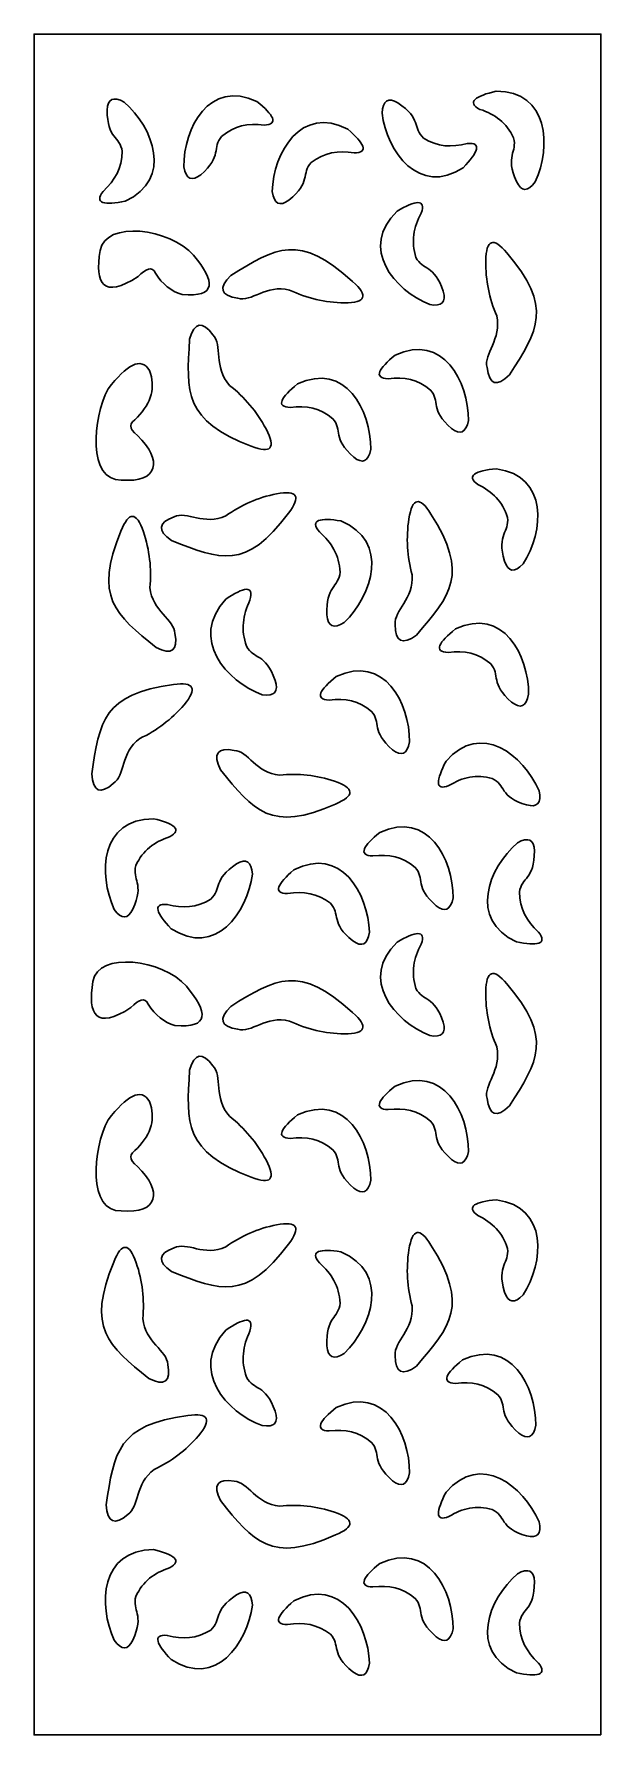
# Model space of a CAD drawing. Header units: centimetres. Extents: x -27 to -21, y -9 to 9.
import ezdxf

# ---------------------------------------------------------------- set-up
doc = ezdxf.new("R2010")
doc.units = ezdxf.units.CM
doc.header["$MEASUREMENT"] = 0
doc.layers.add('layer 1', color=7, linetype='Continuous')

msp = doc.modelspace()

# ---------------------------------------------------------------- linework, layer by layer
at = {"layer": 'layer 1', "color": 250, "lineweight": 30}
for points, knots in [([(-20.99882, -9.00022), (-20.99882, -9.00022), (-20.99882, 9.00077), (-20.99882, 9.00077), (-20.99882, 9.00077), (-20.99882, 9.00077), (-26.99915, 9.00077), (-26.99915, 9.00077), (-26.99915, 9.00077), (-26.99915, 9.00077), (-26.99915, -9.00022), (-26.99915, -9.00022), (-26.99915, -9.00022), (-26.99915, -9.00022), (-20.99882, -9.00022), (-20.99882, -9.00022)], [0, 0, 0, 0, 0.2, 0.2, 0.2, 0.2, 0.4, 0.4, 0.4, 0.4, 0.6, 0.6, 0.6, 0.6, 1, 1, 1, 1]), ([(-25.41489, 7.5949), (-25.4153, 8.00797), (-25.1466, 8.52396), (-24.63982, 8.2857), (-24.63982, 8.2857), (-24.46651, 8.14755), (-24.40169, 8.04358), (-24.56505, 8.03766), (-24.56505, 8.03766), (-24.73151, 8.05826), (-24.88086, 8.03132), (-25.0133, 7.91731), (-25.0133, 7.91731), (-25.11685, 7.79629), (-25.00607, 7.70834), (-25.23435, 7.51166), (-25.23435, 7.51166), (-25.32773, 7.43618), (-25.38791, 7.46393), (-25.41489, 7.5949)], [0, 0, 0, 0, 0.16666667, 0.16666667, 0.16666667, 0.16666667, 0.33333333, 0.33333333, 0.33333333, 0.33333333, 0.5, 0.5, 0.5, 0.5, 0.66666667, 0.66666667, 0.66666667, 0.66666667, 1, 1, 1, 1]), ([(-26.04496, 8.27961), (-25.73628, 8.01105), (-25.52592, 7.46779), (-26.03369, 7.23168), (-26.03369, 7.23168), (-26.24964, 7.18782), (-26.36945, 7.20546), (-26.26754, 7.33542), (-26.26754, 7.33542), (-26.14381, 7.4505), (-26.06672, 7.58332), (-26.06563, 7.75976), (-26.06563, 7.75976), (-26.08858, 7.91846), (-26.22636, 7.8902), (-26.22462, 8.19443), (-26.22462, 8.19443), (-26.22019, 8.31564), (-26.1603, 8.34404), (-26.04496, 8.27961)], [0, 0, 0, 0, 0.16666667, 0.16666667, 0.16666667, 0.16666667, 0.33333333, 0.33333333, 0.33333333, 0.33333333, 0.5, 0.5, 0.5, 0.5, 0.66666667, 0.66666667, 0.66666667, 0.66666667, 1, 1, 1, 1]), ([(-23.31619, 8.16411), (-23.26175, 7.75476), (-22.92701, 7.28037), (-22.4565, 7.58603), (-22.4565, 7.58603), (-22.30311, 7.7467), (-22.2527, 7.85862), (-22.41535, 7.84206), (-22.41535, 7.84206), (-22.57755, 7.7988), (-22.72911, 7.80499), (-22.87547, 7.89977), (-22.87547, 7.89977), (-22.99414, 8.00547), (-22.89606, 8.10782), (-23.14836, 8.27137), (-23.14836, 8.27137), (-23.25091, 8.33333), (-23.30686, 8.29758), (-23.31619, 8.16411)], [0, 0, 0, 0, 0.16666667, 0.16666667, 0.16666667, 0.16666667, 0.33333333, 0.33333333, 0.33333333, 0.33333333, 0.5, 0.5, 0.5, 0.5, 0.66666667, 0.66666667, 0.66666667, 0.66666667, 1, 1, 1, 1]), ([(-21.69471, 7.43653), (-21.52224, 7.81053), (-21.55065, 8.39367), (-22.10898, 8.39614), (-22.10898, 8.39614), (-22.32353, 8.34565), (-22.42556, 8.27939), (-22.28004, 8.20366), (-22.28004, 8.20366), (-22.12068, 8.15062), (-21.99662, 8.06188), (-21.92415, 7.90156), (-21.92415, 7.90156), (-21.88077, 7.74734), (-22.01776, 7.71538), (-21.89292, 7.43889), (-21.89292, 7.43889), (-21.83978, 7.3303), (-21.77371, 7.32951), (-21.69471, 7.43653)], [0, 0, 0, 0, 0.16666667, 0.16666667, 0.16666667, 0.16666667, 0.33333333, 0.33333333, 0.33333333, 0.33333333, 0.5, 0.5, 0.5, 0.5, 0.66666667, 0.66666667, 0.66666667, 0.66666667, 1, 1, 1, 1]), ([(-24.479, 7.33388), (-24.46332, 7.74664), (-24.17475, 8.25142), (-23.67764, 7.99294), (-23.67764, 7.99294), (-23.50984, 7.84792), (-23.44913, 7.74143), (-23.61259, 7.74209), (-23.61259, 7.74209), (-23.77811, 7.76937), (-23.9284, 7.74846), (-24.06517, 7.63987), (-24.06517, 7.63987), (-24.17335, 7.52312), (-24.06609, 7.43078), (-24.30184, 7.24344), (-24.30184, 7.24344), (-24.39809, 7.17178), (-24.45714, 7.20192), (-24.479, 7.33388)], [0, 0, 0, 0, 0.16666667, 0.16666667, 0.16666667, 0.16666667, 0.33333333, 0.33333333, 0.33333333, 0.33333333, 0.5, 0.5, 0.5, 0.5, 0.66666667, 0.66666667, 0.66666667, 0.66666667, 1, 1, 1, 1]), ([(-22.81105, 6.13804), (-23.1886, 6.29054), (-23.56059, 6.73531), (-23.15533, 7.12584), (-23.15533, 7.12584), (-22.96498, 7.23842), (-22.846, 7.26116), (-22.90105, 7.10466), (-22.90105, 7.10466), (-22.98147, 6.95505), (-23.01213, 6.804), (-22.95699, 6.63671), (-22.95699, 6.63671), (-22.88475, 6.4941), (-22.76339, 6.56619), (-22.66818, 6.27777), (-22.66818, 6.27777), (-22.63378, 6.16163), (-22.6814, 6.11505), (-22.81105, 6.13804)], [0, 0, 0, 0, 0.16666667, 0.16666667, 0.16666667, 0.16666667, 0.33333333, 0.33333333, 0.33333333, 0.33333333, 0.5, 0.5, 0.5, 0.5, 0.66666667, 0.66666667, 0.66666667, 0.66666667, 1, 1, 1, 1]), ([(-26.30005, 6.70964), (-26.2429, 7.03089), (-25.5615, 6.94721), (-25.30976, 6.65901), (-25.30976, 6.65901), (-25.07958, 6.38091), (-25.06413, 6.21332), (-25.43148, 6.24275), (-25.43148, 6.24275), (-25.54761, 6.2773), (-25.64162, 6.3531), (-25.7135, 6.47015), (-25.7135, 6.47015), (-25.74973, 6.55059), (-25.81639, 6.51755), (-25.89689, 6.43294), (-25.89689, 6.43294), (-26.26862, 6.19646), (-26.35621, 6.35351), (-26.30005, 6.70964)], [0, 0, 0, 0, 0.16666667, 0.16666667, 0.16666667, 0.16666667, 0.33333333, 0.33333333, 0.33333333, 0.33333333, 0.5, 0.5, 0.5, 0.5, 0.66666667, 0.66666667, 0.66666667, 0.66666667, 1, 1, 1, 1]), ([(-24.91708, 6.44627), (-24.43976, 6.73997), (-24.19103, 6.8976), (-23.62692, 6.38038), (-23.62692, 6.38038), (-23.45737, 6.22908), (-23.48644, 6.1541), (-23.7141, 6.15545), (-23.7141, 6.15545), (-23.91937, 6.15974), (-24.11311, 6.20505), (-24.29531, 6.29137), (-24.29531, 6.29137), (-24.54114, 6.35517), (-24.69928, 6.15903), (-24.84239, 6.20369), (-24.84239, 6.20369), (-25.02577, 6.23348), (-25.05066, 6.31434), (-24.91708, 6.44627)], [0, 0, 0, 0, 0.16666667, 0.16666667, 0.16666667, 0.16666667, 0.33333333, 0.33333333, 0.33333333, 0.33333333, 0.5, 0.5, 0.5, 0.5, 0.66666667, 0.66666667, 0.66666667, 0.66666667, 1, 1, 1, 1]), ([(-21.96851, 5.39298), (-21.66626, 5.86458), (-21.50427, 6.11024), (-21.99535, 6.68344), (-21.99535, 6.68344), (-22.13888, 6.85564), (-22.21331, 6.82797), (-22.21866, 6.60044), (-22.21866, 6.60044), (-22.22048, 6.39524), (-22.18169, 6.20081), (-22.10231, 6.01715), (-22.10231, 6.01715), (-22.0469, 5.77032), (-22.24404, 5.61589), (-22.20439, 5.47205), (-22.20439, 5.47205), (-22.18053, 5.28826), (-22.10191, 5.2619), (-21.96851, 5.39298)], [0, 0, 0, 0, 0.16666667, 0.16666667, 0.16666667, 0.16666667, 0.33333333, 0.33333333, 0.33333333, 0.33333333, 0.5, 0.5, 0.5, 0.5, 0.66666667, 0.66666667, 0.66666667, 0.66666667, 1, 1, 1, 1]), ([(-25.35234, 5.77202), (-25.38834, 5.20592), (-25.41109, 4.90882), (-24.6995, 4.63862), (-24.6995, 4.63862), (-24.48925, 4.5555), (-24.43725, 4.61632), (-24.54348, 4.82106), (-24.54348, 4.82106), (-24.64194, 5.00425), (-24.77087, 5.15811), (-24.93027, 5.28263), (-24.93027, 5.28263), (-25.09937, 5.47494), (-25.00122, 5.7081), (-25.10623, 5.81659), (-25.10623, 5.81659), (-25.21684, 5.96826), (-25.29888, 5.95341), (-25.35234, 5.77202)], [0, 0, 0, 0, 0.16666667, 0.16666667, 0.16666667, 0.16666667, 0.33333333, 0.33333333, 0.33333333, 0.33333333, 0.5, 0.5, 0.5, 0.5, 0.66666667, 0.66666667, 0.66666667, 0.66666667, 1, 1, 1, 1]), ([(-22.40107, 4.91048), (-22.40066, 5.32356), (-22.66936, 5.83955), (-23.17614, 5.60128), (-23.17614, 5.60128), (-23.34945, 5.46314), (-23.41427, 5.35917), (-23.25091, 5.35325), (-23.25091, 5.35325), (-23.08445, 5.37384), (-22.9351, 5.3469), (-22.80266, 5.2329), (-22.80266, 5.2329), (-22.69911, 5.11188), (-22.80989, 5.02392), (-22.58161, 4.82724), (-22.58161, 4.82724), (-22.48822, 4.75177), (-22.42805, 4.77951), (-22.40107, 4.91048)], [0, 0, 0, 0, 0.16666667, 0.16666667, 0.16666667, 0.16666667, 0.33333333, 0.33333333, 0.33333333, 0.33333333, 0.5, 0.5, 0.5, 0.5, 0.66666667, 0.66666667, 0.66666667, 0.66666667, 1, 1, 1, 1]), ([(-26.07638, 4.28073), (-26.43095, 4.26799), (-26.38108, 4.934), (-26.21531, 5.24501), (-26.21531, 5.24501), (-26.02055, 5.49974), (-25.86774, 5.58992), (-25.77625, 5.43963), (-25.77625, 5.43963), (-25.71234, 5.26386), (-25.75539, 5.09935), (-25.90541, 4.94609), (-25.90541, 4.94609), (-25.98955, 4.86983), (-26.00824, 4.83857), (-25.90336, 4.75105), (-25.90336, 4.75105), (-25.63549, 4.49158), (-25.67839, 4.2476), (-26.07638, 4.28073)], [0, 0, 0, 0, 0.16666667, 0.16666667, 0.16666667, 0.16666667, 0.33333333, 0.33333333, 0.33333333, 0.33333333, 0.5, 0.5, 0.5, 0.5, 0.66666667, 0.66666667, 0.66666667, 0.66666667, 1, 1, 1, 1]), ([(-23.43491, 4.60641), (-23.4345, 5.01949), (-23.7032, 5.53548), (-24.20998, 5.29721), (-24.20998, 5.29721), (-24.38329, 5.15907), (-24.44811, 5.0551), (-24.28475, 5.04918), (-24.28475, 5.04918), (-24.11829, 5.06978), (-23.96894, 5.04284), (-23.8365, 4.92883), (-23.8365, 4.92883), (-23.73295, 4.80781), (-23.84373, 4.71986), (-23.61545, 4.52318), (-23.61545, 4.52318), (-23.52207, 4.4477), (-23.46189, 4.47544), (-23.43491, 4.60641)], [0, 0, 0, 0, 0.16666667, 0.16666667, 0.16666667, 0.16666667, 0.33333333, 0.33333333, 0.33333333, 0.33333333, 0.5, 0.5, 0.5, 0.5, 0.66666667, 0.66666667, 0.66666667, 0.66666667, 1, 1, 1, 1]), ([(-21.82292, 3.39223), (-21.60224, 3.73905), (-21.55276, 4.32074), (-22.10563, 4.40003), (-22.10563, 4.40003), (-22.32492, 4.37954), (-22.43483, 4.32793), (-22.30074, 4.23287), (-22.30074, 4.23287), (-22.14991, 4.15838), (-22.0388, 4.05339), (-21.98834, 3.88457), (-21.98834, 3.88457), (-21.96589, 3.72579), (-22.10588, 3.71298), (-22.01899, 3.42186), (-22.01899, 3.42186), (-21.9808, 3.30694), (-21.91544, 3.29707), (-21.82292, 3.39223)], [0, 0, 0, 0, 0.16666667, 0.16666667, 0.16666667, 0.16666667, 0.33333333, 0.33333333, 0.33333333, 0.33333333, 0.5, 0.5, 0.5, 0.5, 0.66666667, 0.66666667, 0.66666667, 0.66666667, 1, 1, 1, 1]), ([(-25.54326, 3.64002), (-25.0276, 3.43521), (-24.75807, 3.32399), (-24.30619, 3.92961), (-24.30619, 3.92961), (-24.16962, 4.10756), (-24.21142, 4.17602), (-24.43159, 4.135), (-24.43159, 4.135), (-24.62954, 4.09501), (-24.80885, 4.01679), (-24.96952, 3.90035), (-24.96952, 3.90035), (-25.1959, 3.79492), (-25.38475, 3.95971), (-25.51517, 3.89095), (-25.51517, 3.89095), (-25.68728, 3.82976), (-25.69664, 3.74611), (-25.54326, 3.64002)], [0, 0, 0, 0, 0.16666667, 0.16666667, 0.16666667, 0.16666667, 0.33333333, 0.33333333, 0.33333333, 0.33333333, 0.5, 0.5, 0.5, 0.5, 0.66666667, 0.66666667, 0.66666667, 0.66666667, 1, 1, 1, 1]), ([(-22.95287, 2.63942), (-22.5878, 3.06258), (-22.39312, 3.28234), (-22.79914, 3.92067), (-22.79914, 3.92067), (-22.91714, 4.11185), (-22.99469, 4.09522), (-23.03178, 3.87077), (-23.03178, 3.87077), (-23.06224, 3.66791), (-23.05102, 3.46985), (-22.9981, 3.27658), (-22.9981, 3.27658), (-22.97775, 3.02426), (-23.19446, 2.89987), (-23.17532, 2.75177), (-23.17532, 2.75177), (-23.17738, 2.56639), (-23.10323, 2.52894), (-22.95287, 2.63942)], [0, 0, 0, 0, 0.16666667, 0.16666667, 0.16666667, 0.16666667, 0.33333333, 0.33333333, 0.33333333, 0.33333333, 0.5, 0.5, 0.5, 0.5, 0.66666667, 0.66666667, 0.66666667, 0.66666667, 1, 1, 1, 1]), ([(-25.70704, 2.50685), (-26.13931, 2.85852), (-26.36881, 3.04025), (-26.07893, 3.74097), (-26.07893, 3.74097), (-25.99564, 3.95021), (-25.91643, 3.94763), (-25.84129, 3.73324), (-25.84129, 3.73324), (-25.77638, 3.53893), (-25.75334, 3.34193), (-25.77217, 3.14224), (-25.77217, 3.14224), (-25.74878, 2.89018), (-25.51401, 2.80628), (-25.50736, 2.65705), (-25.50736, 2.65705), (-25.47343, 2.4749), (-25.53999, 2.42484), (-25.70704, 2.50685)], [0, 0, 0, 0, 0.16666667, 0.16666667, 0.16666667, 0.16666667, 0.33333333, 0.33333333, 0.33333333, 0.33333333, 0.5, 0.5, 0.5, 0.5, 0.66666667, 0.66666667, 0.66666667, 0.66666667, 1, 1, 1, 1]), ([(-23.71588, 2.77354), (-23.41926, 3.06314), (-23.2329, 3.62975), (-23.75049, 3.84818), (-23.75049, 3.84818), (-23.96815, 3.88311), (-24.08707, 3.85946), (-23.97957, 3.73099), (-23.97957, 3.73099), (-23.85093, 3.61878), (-23.76809, 3.48622), (-23.75929, 3.30542), (-23.75929, 3.30542), (-23.77527, 3.14169), (-23.91414, 3.16426), (-23.89909, 2.85251), (-23.89909, 2.85251), (-23.88936, 2.72847), (-23.82829, 2.70215), (-23.71588, 2.77354)], [0, 0, 0, 0, 0.16666667, 0.16666667, 0.16666667, 0.16666667, 0.33333333, 0.33333333, 0.33333333, 0.33333333, 0.5, 0.5, 0.5, 0.5, 0.66666667, 0.66666667, 0.66666667, 0.66666667, 1, 1, 1, 1]), ([(-24.58363, 2.00904), (-24.96719, 2.15075), (-25.35735, 2.59672), (-24.96871, 3.02105), (-24.96871, 3.02105), (-24.78321, 3.14668), (-24.66528, 3.17566), (-24.71377, 3.01041), (-24.71377, 3.01041), (-24.7879, 2.8512), (-24.81225, 2.69272), (-24.75019, 2.52118), (-24.75019, 2.52118), (-24.67208, 2.37609), (-24.55383, 2.45651), (-24.44671, 2.16078), (-24.44671, 2.16078), (-24.4075, 2.04151), (-24.45315, 1.99094), (-24.58363, 2.00904)], [0, 0, 0, 0, 0.16666667, 0.16666667, 0.16666667, 0.16666667, 0.33333333, 0.33333333, 0.33333333, 0.33333333, 0.5, 0.5, 0.5, 0.5, 0.66666667, 0.66666667, 0.66666667, 0.66666667, 1, 1, 1, 1]), ([(-21.76448, 2.0137), (-21.76407, 2.42677), (-22.03277, 2.94277), (-22.53955, 2.7045), (-22.53955, 2.7045), (-22.71286, 2.56635), (-22.77768, 2.46238), (-22.61432, 2.45646), (-22.61432, 2.45646), (-22.44786, 2.47706), (-22.29851, 2.45012), (-22.16607, 2.33611), (-22.16607, 2.33611), (-22.06252, 2.2151), (-22.1733, 2.12714), (-21.94502, 1.93046), (-21.94502, 1.93046), (-21.85164, 1.85498), (-21.79146, 1.88273), (-21.76448, 2.0137)], [0, 0, 0, 0, 0.16666667, 0.16666667, 0.16666667, 0.16666667, 0.33333333, 0.33333333, 0.33333333, 0.33333333, 0.5, 0.5, 0.5, 0.5, 0.66666667, 0.66666667, 0.66666667, 0.66666667, 1, 1, 1, 1]), ([(-23.02479, 1.50982), (-23.02438, 1.92289), (-23.29308, 2.43888), (-23.79987, 2.20062), (-23.79987, 2.20062), (-23.97317, 2.06247), (-24.03799, 1.9585), (-23.87463, 1.95258), (-23.87463, 1.95258), (-23.70817, 1.97318), (-23.55882, 1.94624), (-23.42638, 1.83223), (-23.42638, 1.83223), (-23.32283, 1.71121), (-23.43361, 1.62326), (-23.20533, 1.42658), (-23.20533, 1.42658), (-23.11195, 1.3511), (-23.05177, 1.37884), (-23.02479, 1.50982)], [0, 0, 0, 0, 0.16666667, 0.16666667, 0.16666667, 0.16666667, 0.33333333, 0.33333333, 0.33333333, 0.33333333, 0.5, 0.5, 0.5, 0.5, 0.66666667, 0.66666667, 0.66666667, 0.66666667, 1, 1, 1, 1]), ([(-26.38782, 1.16997), (-26.3051, 1.72655), (-26.26542, 2.01955), (-25.52377, 2.11557), (-25.52377, 2.11557), (-25.30396, 2.14713), (-25.26646, 2.07613), (-25.41128, 1.90259), (-25.41128, 1.90259), (-25.54414, 1.74811), (-25.70027, 1.62913), (-25.87967, 1.54565), (-25.87967, 1.54565), (-26.08248, 1.39877), (-26.03625, 1.15013), (-26.15993, 1.06952), (-26.15993, 1.06952), (-26.29796, 0.94839), (-26.37392, 0.98187), (-26.38782, 1.16997)], [0, 0, 0, 0, 0.16666667, 0.16666667, 0.16666667, 0.16666667, 0.33333333, 0.33333333, 0.33333333, 0.33333333, 0.5, 0.5, 0.5, 0.5, 0.66666667, 0.66666667, 0.66666667, 0.66666667, 1, 1, 1, 1]), ([(-21.65457, 0.99271), (-21.81882, 1.37052), (-22.2701, 1.73154), (-22.63846, 1.30491), (-22.63846, 1.30491), (-22.74185, 1.1072), (-22.75967, 0.98545), (-22.60796, 1.04734), (-22.60796, 1.04734), (-22.46399, 1.13476), (-22.31672, 1.17167), (-22.1502, 1.12201), (-22.1502, 1.12201), (-22.00731, 1.05404), (-22.07353, 0.92798), (-21.78645, 0.84223), (-21.78645, 0.84223), (-21.67099, 0.8117), (-21.62704, 0.86186), (-21.65457, 0.99271)], [0, 0, 0, 0, 0.16666667, 0.16666667, 0.16666667, 0.16666667, 0.33333333, 0.33333333, 0.33333333, 0.33333333, 0.5, 0.5, 0.5, 0.5, 0.66666667, 0.66666667, 0.66666667, 0.66666667, 1, 1, 1, 1]), ([(-25.02566, 1.21531), (-24.67469, 0.77999), (-24.49324, 0.54882), (-23.80759, 0.85189), (-23.80759, 0.85189), (-23.60282, 0.93905), (-23.60629, 1.01956), (-23.81802, 1.09341), (-23.81802, 1.09341), (-24.00988, 1.15709), (-24.20388, 1.17817), (-24.40004, 1.15664), (-24.40004, 1.15664), (-24.6482, 1.17743), (-24.7335, 1.41513), (-24.88033, 1.42011), (-24.88033, 1.42011), (-25.05986, 1.45245), (-25.1083, 1.38418), (-25.02566, 1.21531)], [0, 0, 0, 0, 0.16666667, 0.16666667, 0.16666667, 0.16666667, 0.33333333, 0.33333333, 0.33333333, 0.33333333, 0.5, 0.5, 0.5, 0.5, 0.66666667, 0.66666667, 0.66666667, 0.66666667, 1, 1, 1, 1]), ([(-22.56341, -0.14084), (-22.563, 0.27224), (-22.83169, 0.78823), (-23.33848, 0.54996), (-23.33848, 0.54996), (-23.51179, 0.41182), (-23.57661, 0.30785), (-23.41325, 0.30193), (-23.41325, 0.30193), (-23.24679, 0.32253), (-23.09744, 0.29559), (-22.965, 0.18158), (-22.965, 0.18158), (-22.86145, 0.06056), (-22.97223, -0.02739), (-22.74395, -0.22407), (-22.74395, -0.22407), (-22.65056, -0.29955), (-22.59039, -0.27181), (-22.56341, -0.14084)], [0, 0, 0, 0, 0.16666667, 0.16666667, 0.16666667, 0.16666667, 0.33333333, 0.33333333, 0.33333333, 0.33333333, 0.5, 0.5, 0.5, 0.5, 0.66666667, 0.66666667, 0.66666667, 0.66666667, 1, 1, 1, 1]), ([(-26.15061, -0.26274), (-26.32309, 0.11126), (-26.29467, 0.6944), (-25.73634, 0.69687), (-25.73634, 0.69687), (-25.52179, 0.64638), (-25.41976, 0.58012), (-25.56527, 0.50439), (-25.56527, 0.50439), (-25.72464, 0.45135), (-25.8487, 0.36261), (-25.92117, 0.20229), (-25.92117, 0.20229), (-25.96455, 0.04807), (-25.82756, 0.01611), (-25.9524, -0.26038), (-25.9524, -0.26038), (-26.00554, -0.36897), (-26.07161, -0.36976), (-26.15061, -0.26274)], [0, 0, 0, 0, 0.16666667, 0.16666667, 0.16666667, 0.16666667, 0.33333333, 0.33333333, 0.33333333, 0.33333333, 0.5, 0.5, 0.5, 0.5, 0.66666667, 0.66666667, 0.66666667, 0.66666667, 1, 1, 1, 1]), ([(-23.44868, -0.5048), (-23.46435, -0.09204), (-23.75292, 0.41274), (-24.25003, 0.15425), (-24.25003, 0.15425), (-24.41783, 0.00924), (-24.47855, -0.09725), (-24.31509, -0.0966), (-24.31509, -0.0966), (-24.14956, -0.06931), (-23.99928, -0.09022), (-23.8625, -0.19881), (-23.8625, -0.19881), (-23.75432, -0.31556), (-23.86159, -0.40791), (-23.62583, -0.59524), (-23.62583, -0.59524), (-23.52958, -0.66691), (-23.47053, -0.63676), (-23.44868, -0.5048)], [0, 0, 0, 0, 0.16666667, 0.16666667, 0.16666667, 0.16666667, 0.33333333, 0.33333333, 0.33333333, 0.33333333, 0.5, 0.5, 0.5, 0.5, 0.66666667, 0.66666667, 0.66666667, 0.66666667, 1, 1, 1, 1]), ([(-21.88272, 0.44093), (-22.19139, 0.17237), (-22.40175, -0.3709), (-21.89399, -0.607), (-21.89399, -0.607), (-21.67804, -0.65086), (-21.55822, -0.63322), (-21.66014, -0.50327), (-21.66014, -0.50327), (-21.78386, -0.38818), (-21.86096, -0.25536), (-21.86204, -0.07892), (-21.86204, -0.07892), (-21.83909, 0.07978), (-21.70132, 0.05152), (-21.70306, 0.35575), (-21.70306, 0.35575), (-21.70749, 0.47696), (-21.76737, 0.50536), (-21.88272, 0.44093)], [0, 0, 0, 0, 0.16666667, 0.16666667, 0.16666667, 0.16666667, 0.33333333, 0.33333333, 0.33333333, 0.33333333, 0.5, 0.5, 0.5, 0.5, 0.66666667, 0.66666667, 0.66666667, 0.66666667, 1, 1, 1, 1]), ([(-24.68768, 0.11067), (-24.74213, -0.29868), (-25.07687, -0.77307), (-25.54738, -0.46741), (-25.54738, -0.46741), (-25.70076, -0.30674), (-25.75118, -0.19482), (-25.58853, -0.21138), (-25.58853, -0.21138), (-25.42633, -0.25465), (-25.27477, -0.24845), (-25.12841, -0.15367), (-25.12841, -0.15367), (-25.00974, -0.04798), (-25.10782, 0.05438), (-24.85552, 0.21792), (-24.85552, 0.21792), (-24.75297, 0.27989), (-24.69702, 0.24414), (-24.68768, 0.11067)], [0, 0, 0, 0, 0.16666667, 0.16666667, 0.16666667, 0.16666667, 0.33333333, 0.33333333, 0.33333333, 0.33333333, 0.5, 0.5, 0.5, 0.5, 0.66666667, 0.66666667, 0.66666667, 0.66666667, 1, 1, 1, 1]), ([(-22.81105, -1.5977), (-23.1886, -1.4452), (-23.56059, -1.00042), (-23.15533, -0.6099), (-23.15533, -0.6099), (-22.96498, -0.49732), (-22.846, -0.47458), (-22.90105, -0.63108), (-22.90105, -0.63108), (-22.98147, -0.78069), (-23.01213, -0.93173), (-22.95699, -1.09903), (-22.95699, -1.09903), (-22.88475, -1.24164), (-22.76339, -1.16955), (-22.66818, -1.45797), (-22.66818, -1.45797), (-22.63378, -1.57411), (-22.6814, -1.62069), (-22.81105, -1.5977)], [0, 0, 0, 0, 0.16666667, 0.16666667, 0.16666667, 0.16666667, 0.33333333, 0.33333333, 0.33333333, 0.33333333, 0.5, 0.5, 0.5, 0.5, 0.66666667, 0.66666667, 0.66666667, 0.66666667, 1, 1, 1, 1]), ([(-26.37625, -1.0261), (-26.3191, -0.70485), (-25.6377, -0.78853), (-25.38597, -1.07672), (-25.38597, -1.07672), (-25.15578, -1.35483), (-25.14033, -1.52242), (-25.50768, -1.49299), (-25.50768, -1.49299), (-25.62382, -1.45844), (-25.71783, -1.38264), (-25.7897, -1.26559), (-25.7897, -1.26559), (-25.82593, -1.18515), (-25.8926, -1.21819), (-25.97309, -1.3028), (-25.97309, -1.3028), (-26.34483, -1.53928), (-26.43241, -1.38223), (-26.37625, -1.0261)], [0, 0, 0, 0, 0.16666667, 0.16666667, 0.16666667, 0.16666667, 0.33333333, 0.33333333, 0.33333333, 0.33333333, 0.5, 0.5, 0.5, 0.5, 0.66666667, 0.66666667, 0.66666667, 0.66666667, 1, 1, 1, 1]), ([(-24.91708, -1.28947), (-24.43976, -0.99577), (-24.19103, -0.83814), (-23.62692, -1.35536), (-23.62692, -1.35536), (-23.45737, -1.50666), (-23.48644, -1.58164), (-23.7141, -1.58028), (-23.7141, -1.58028), (-23.91937, -1.576), (-24.11311, -1.53069), (-24.29531, -1.44437), (-24.29531, -1.44437), (-24.54114, -1.38057), (-24.69928, -1.57671), (-24.84239, -1.53204), (-24.84239, -1.53204), (-25.02577, -1.50225), (-25.05066, -1.4214), (-24.91708, -1.28947)], [0, 0, 0, 0, 0.16666667, 0.16666667, 0.16666667, 0.16666667, 0.33333333, 0.33333333, 0.33333333, 0.33333333, 0.5, 0.5, 0.5, 0.5, 0.66666667, 0.66666667, 0.66666667, 0.66666667, 1, 1, 1, 1]), ([(-21.96851, -2.34276), (-21.66626, -1.87116), (-21.50427, -1.62549), (-21.99535, -1.05229), (-21.99535, -1.05229), (-22.13888, -0.8801), (-22.21331, -0.90777), (-22.21866, -1.1353), (-22.21866, -1.1353), (-22.22048, -1.3405), (-22.18169, -1.53493), (-22.10231, -1.71859), (-22.10231, -1.71859), (-22.0469, -1.96542), (-22.24404, -2.11985), (-22.20439, -2.26368), (-22.20439, -2.26368), (-22.18053, -2.44748), (-22.10191, -2.47384), (-21.96851, -2.34276)], [0, 0, 0, 0, 0.16666667, 0.16666667, 0.16666667, 0.16666667, 0.33333333, 0.33333333, 0.33333333, 0.33333333, 0.5, 0.5, 0.5, 0.5, 0.66666667, 0.66666667, 0.66666667, 0.66666667, 1, 1, 1, 1]), ([(-25.35234, -1.96372), (-25.38834, -2.52982), (-25.41109, -2.82692), (-24.6995, -3.09712), (-24.6995, -3.09712), (-24.48925, -3.18023), (-24.43725, -3.11942), (-24.54348, -2.91468), (-24.54348, -2.91468), (-24.64194, -2.73149), (-24.77087, -2.57763), (-24.93027, -2.45311), (-24.93027, -2.45311), (-25.09937, -2.2608), (-25.00122, -2.02763), (-25.10623, -1.91915), (-25.10623, -1.91915), (-25.21684, -1.76748), (-25.29888, -1.78233), (-25.35234, -1.96372)], [0, 0, 0, 0, 0.16666667, 0.16666667, 0.16666667, 0.16666667, 0.33333333, 0.33333333, 0.33333333, 0.33333333, 0.5, 0.5, 0.5, 0.5, 0.66666667, 0.66666667, 0.66666667, 0.66666667, 1, 1, 1, 1]), ([(-22.40107, -2.82526), (-22.40066, -2.41218), (-22.66936, -1.89619), (-23.17614, -2.13446), (-23.17614, -2.13446), (-23.34945, -2.2726), (-23.41427, -2.37657), (-23.25091, -2.38249), (-23.25091, -2.38249), (-23.08445, -2.36189), (-22.9351, -2.38883), (-22.80266, -2.50284), (-22.80266, -2.50284), (-22.69911, -2.62386), (-22.80989, -2.71181), (-22.58161, -2.90849), (-22.58161, -2.90849), (-22.48822, -2.98397), (-22.42805, -2.95623), (-22.40107, -2.82526)], [0, 0, 0, 0, 0.16666667, 0.16666667, 0.16666667, 0.16666667, 0.33333333, 0.33333333, 0.33333333, 0.33333333, 0.5, 0.5, 0.5, 0.5, 0.66666667, 0.66666667, 0.66666667, 0.66666667, 1, 1, 1, 1]), ([(-26.07638, -3.45501), (-26.43095, -3.46775), (-26.38108, -2.80173), (-26.21531, -2.49073), (-26.21531, -2.49073), (-26.02055, -2.236), (-25.86774, -2.14582), (-25.77625, -2.29611), (-25.77625, -2.29611), (-25.71234, -2.47187), (-25.75539, -2.63639), (-25.90541, -2.78965), (-25.90541, -2.78965), (-25.98955, -2.86591), (-26.00824, -2.89717), (-25.90336, -2.98468), (-25.90336, -2.98468), (-25.63549, -3.24416), (-25.67839, -3.48813), (-26.07638, -3.45501)], [0, 0, 0, 0, 0.16666667, 0.16666667, 0.16666667, 0.16666667, 0.33333333, 0.33333333, 0.33333333, 0.33333333, 0.5, 0.5, 0.5, 0.5, 0.66666667, 0.66666667, 0.66666667, 0.66666667, 1, 1, 1, 1]), ([(-23.43491, -3.12932), (-23.4345, -2.71625), (-23.7032, -2.20026), (-24.20998, -2.43852), (-24.20998, -2.43852), (-24.38329, -2.57667), (-24.44811, -2.68064), (-24.28475, -2.68656), (-24.28475, -2.68656), (-24.11829, -2.66596), (-23.96894, -2.6929), (-23.8365, -2.80691), (-23.8365, -2.80691), (-23.73295, -2.92793), (-23.84373, -3.01588), (-23.61545, -3.21256), (-23.61545, -3.21256), (-23.52207, -3.28804), (-23.46189, -3.2603), (-23.43491, -3.12932)], [0, 0, 0, 0, 0.16666667, 0.16666667, 0.16666667, 0.16666667, 0.33333333, 0.33333333, 0.33333333, 0.33333333, 0.5, 0.5, 0.5, 0.5, 0.66666667, 0.66666667, 0.66666667, 0.66666667, 1, 1, 1, 1]), ([(-21.82292, -4.34351), (-21.60224, -3.99669), (-21.55276, -3.415), (-22.10563, -3.33571), (-22.10563, -3.33571), (-22.32492, -3.3562), (-22.43483, -3.40781), (-22.30074, -3.50287), (-22.30074, -3.50287), (-22.14991, -3.57736), (-22.0388, -3.68235), (-21.98834, -3.85117), (-21.98834, -3.85117), (-21.96589, -4.00995), (-22.10588, -4.02275), (-22.01899, -4.31388), (-22.01899, -4.31388), (-21.9808, -4.42879), (-21.91544, -4.43867), (-21.82292, -4.34351)], [0, 0, 0, 0, 0.16666667, 0.16666667, 0.16666667, 0.16666667, 0.33333333, 0.33333333, 0.33333333, 0.33333333, 0.5, 0.5, 0.5, 0.5, 0.66666667, 0.66666667, 0.66666667, 0.66666667, 1, 1, 1, 1]), ([(-25.54326, -4.09572), (-25.0276, -4.30053), (-24.75807, -4.41175), (-24.30619, -3.80613), (-24.30619, -3.80613), (-24.16962, -3.62818), (-24.21142, -3.55971), (-24.43159, -3.60074), (-24.43159, -3.60074), (-24.62954, -3.64073), (-24.80885, -3.71895), (-24.96952, -3.83538), (-24.96952, -3.83538), (-25.1959, -3.94081), (-25.38475, -3.77603), (-25.51517, -3.84479), (-25.51517, -3.84479), (-25.68728, -3.90598), (-25.69664, -3.98962), (-25.54326, -4.09572)], [0, 0, 0, 0, 0.16666667, 0.16666667, 0.16666667, 0.16666667, 0.33333333, 0.33333333, 0.33333333, 0.33333333, 0.5, 0.5, 0.5, 0.5, 0.66666667, 0.66666667, 0.66666667, 0.66666667, 1, 1, 1, 1]), ([(-22.95287, -5.09632), (-22.5878, -4.67316), (-22.39312, -4.4534), (-22.79914, -3.81507), (-22.79914, -3.81507), (-22.91714, -3.62389), (-22.99469, -3.64052), (-23.03178, -3.86497), (-23.03178, -3.86497), (-23.06224, -4.06783), (-23.05102, -4.26589), (-22.9981, -4.45915), (-22.9981, -4.45915), (-22.97775, -4.71148), (-23.19446, -4.83587), (-23.17532, -4.98397), (-23.17532, -4.98397), (-23.17738, -5.16935), (-23.10323, -5.2068), (-22.95287, -5.09632)], [0, 0, 0, 0, 0.16666667, 0.16666667, 0.16666667, 0.16666667, 0.33333333, 0.33333333, 0.33333333, 0.33333333, 0.5, 0.5, 0.5, 0.5, 0.66666667, 0.66666667, 0.66666667, 0.66666667, 1, 1, 1, 1]), ([(-25.78324, -5.22889), (-26.21552, -4.87722), (-26.44501, -4.69549), (-26.15513, -3.99476), (-26.15513, -3.99476), (-26.07185, -3.78553), (-25.99263, -3.78811), (-25.91749, -4.00249), (-25.91749, -4.00249), (-25.85258, -4.1968), (-25.82954, -4.39381), (-25.84838, -4.5935), (-25.84838, -4.5935), (-25.82499, -4.84556), (-25.59021, -4.92946), (-25.58357, -5.07869), (-25.58357, -5.07869), (-25.54963, -5.26083), (-25.61619, -5.3109), (-25.78324, -5.22889)], [0, 0, 0, 0, 0.16666667, 0.16666667, 0.16666667, 0.16666667, 0.33333333, 0.33333333, 0.33333333, 0.33333333, 0.5, 0.5, 0.5, 0.5, 0.66666667, 0.66666667, 0.66666667, 0.66666667, 1, 1, 1, 1]), ([(-23.71588, -4.9622), (-23.41926, -4.6726), (-23.2329, -4.10599), (-23.75049, -3.88756), (-23.75049, -3.88756), (-23.96815, -3.85263), (-24.08707, -3.87628), (-23.97957, -4.00475), (-23.97957, -4.00475), (-23.85093, -4.11696), (-23.76809, -4.24952), (-23.75929, -4.43032), (-23.75929, -4.43032), (-23.77527, -4.59405), (-23.91414, -4.57148), (-23.89909, -4.88323), (-23.89909, -4.88323), (-23.88936, -5.00727), (-23.82829, -5.03359), (-23.71588, -4.9622)], [0, 0, 0, 0, 0.16666667, 0.16666667, 0.16666667, 0.16666667, 0.33333333, 0.33333333, 0.33333333, 0.33333333, 0.5, 0.5, 0.5, 0.5, 0.66666667, 0.66666667, 0.66666667, 0.66666667, 1, 1, 1, 1]), ([(-24.58363, -5.72669), (-24.96719, -5.58499), (-25.35735, -5.13902), (-24.96871, -4.71468), (-24.96871, -4.71468), (-24.78321, -4.58906), (-24.66528, -4.56008), (-24.71377, -4.72532), (-24.71377, -4.72532), (-24.7879, -4.88454), (-24.81225, -5.04302), (-24.75019, -5.21456), (-24.75019, -5.21456), (-24.67208, -5.35965), (-24.55383, -5.27923), (-24.44671, -5.57496), (-24.44671, -5.57496), (-24.4075, -5.69422), (-24.45315, -5.7448), (-24.58363, -5.72669)], [0, 0, 0, 0, 0.16666667, 0.16666667, 0.16666667, 0.16666667, 0.33333333, 0.33333333, 0.33333333, 0.33333333, 0.5, 0.5, 0.5, 0.5, 0.66666667, 0.66666667, 0.66666667, 0.66666667, 1, 1, 1, 1]), ([(-21.68828, -5.72204), (-21.68787, -5.30897), (-21.95657, -4.79297), (-22.46335, -5.03124), (-22.46335, -5.03124), (-22.63666, -5.16939), (-22.70148, -5.27335), (-22.53811, -5.27928), (-22.53811, -5.27928), (-22.37166, -5.25868), (-22.22231, -5.28562), (-22.08987, -5.39963), (-22.08987, -5.39963), (-21.98631, -5.52064), (-22.09709, -5.6086), (-21.86881, -5.80528), (-21.86881, -5.80528), (-21.77543, -5.88076), (-21.71525, -5.85301), (-21.68828, -5.72204)], [0, 0, 0, 0, 0.16666667, 0.16666667, 0.16666667, 0.16666667, 0.33333333, 0.33333333, 0.33333333, 0.33333333, 0.5, 0.5, 0.5, 0.5, 0.66666667, 0.66666667, 0.66666667, 0.66666667, 1, 1, 1, 1]), ([(-23.02479, -6.22592), (-23.02438, -5.81285), (-23.29308, -5.29686), (-23.79987, -5.53512), (-23.79987, -5.53512), (-23.97317, -5.67327), (-24.03799, -5.77724), (-23.87463, -5.78316), (-23.87463, -5.78316), (-23.70817, -5.76256), (-23.55882, -5.7895), (-23.42638, -5.90351), (-23.42638, -5.90351), (-23.32283, -6.02453), (-23.43361, -6.11248), (-23.20533, -6.30916), (-23.20533, -6.30916), (-23.11195, -6.38464), (-23.05177, -6.35689), (-23.02479, -6.22592)], [0, 0, 0, 0, 0.16666667, 0.16666667, 0.16666667, 0.16666667, 0.33333333, 0.33333333, 0.33333333, 0.33333333, 0.5, 0.5, 0.5, 0.5, 0.66666667, 0.66666667, 0.66666667, 0.66666667, 1, 1, 1, 1]), ([(-26.23541, -6.56577), (-26.15269, -6.00919), (-26.11301, -5.71619), (-25.37136, -5.62017), (-25.37136, -5.62017), (-25.15155, -5.58861), (-25.11405, -5.65961), (-25.25887, -5.83315), (-25.25887, -5.83315), (-25.39173, -5.98763), (-25.54786, -6.10661), (-25.72726, -6.19009), (-25.72726, -6.19009), (-25.93007, -6.33697), (-25.88384, -6.5856), (-26.00752, -6.66622), (-26.00752, -6.66622), (-26.14555, -6.78735), (-26.22151, -6.75386), (-26.23541, -6.56577)], [0, 0, 0, 0, 0.16666667, 0.16666667, 0.16666667, 0.16666667, 0.33333333, 0.33333333, 0.33333333, 0.33333333, 0.5, 0.5, 0.5, 0.5, 0.66666667, 0.66666667, 0.66666667, 0.66666667, 1, 1, 1, 1]), ([(-21.65457, -6.74302), (-21.81882, -6.36521), (-22.2701, -6.0042), (-22.63846, -6.43083), (-22.63846, -6.43083), (-22.74185, -6.62854), (-22.75967, -6.75029), (-22.60796, -6.6884), (-22.60796, -6.6884), (-22.46399, -6.60098), (-22.31672, -6.56407), (-22.1502, -6.61373), (-22.1502, -6.61373), (-22.00731, -6.6817), (-22.07353, -6.80776), (-21.78645, -6.89351), (-21.78645, -6.89351), (-21.67099, -6.92403), (-21.62704, -6.87387), (-21.65457, -6.74302)], [0, 0, 0, 0, 0.16666667, 0.16666667, 0.16666667, 0.16666667, 0.33333333, 0.33333333, 0.33333333, 0.33333333, 0.5, 0.5, 0.5, 0.5, 0.66666667, 0.66666667, 0.66666667, 0.66666667, 1, 1, 1, 1]), ([(-25.02566, -6.52043), (-24.67469, -6.95575), (-24.49324, -7.18692), (-23.80759, -6.88385), (-23.80759, -6.88385), (-23.60282, -6.79669), (-23.60629, -6.71618), (-23.81802, -6.64233), (-23.81802, -6.64233), (-24.00988, -6.57865), (-24.20388, -6.55757), (-24.40004, -6.57909), (-24.40004, -6.57909), (-24.6482, -6.55831), (-24.7335, -6.32061), (-24.88033, -6.31563), (-24.88033, -6.31563), (-25.05986, -6.28329), (-25.1083, -6.35156), (-25.02566, -6.52043)], [0, 0, 0, 0, 0.16666667, 0.16666667, 0.16666667, 0.16666667, 0.33333333, 0.33333333, 0.33333333, 0.33333333, 0.5, 0.5, 0.5, 0.5, 0.66666667, 0.66666667, 0.66666667, 0.66666667, 1, 1, 1, 1]), ([(-22.56341, -7.87657), (-22.563, -7.4635), (-22.83169, -6.94751), (-23.33848, -7.18577), (-23.33848, -7.18577), (-23.51179, -7.32392), (-23.57661, -7.42789), (-23.41325, -7.43381), (-23.41325, -7.43381), (-23.24679, -7.41321), (-23.09744, -7.44015), (-22.965, -7.55416), (-22.965, -7.55416), (-22.86145, -7.67518), (-22.97223, -7.76313), (-22.74395, -7.95981), (-22.74395, -7.95981), (-22.65056, -8.03529), (-22.59039, -8.00755), (-22.56341, -7.87657)], [0, 0, 0, 0, 0.16666667, 0.16666667, 0.16666667, 0.16666667, 0.33333333, 0.33333333, 0.33333333, 0.33333333, 0.5, 0.5, 0.5, 0.5, 0.66666667, 0.66666667, 0.66666667, 0.66666667, 1, 1, 1, 1]), ([(-26.15061, -7.99848), (-26.32309, -7.62448), (-26.29467, -7.04134), (-25.73634, -7.03887), (-25.73634, -7.03887), (-25.52179, -7.08936), (-25.41976, -7.15562), (-25.56527, -7.23135), (-25.56527, -7.23135), (-25.72464, -7.28439), (-25.8487, -7.37313), (-25.92117, -7.53345), (-25.92117, -7.53345), (-25.96455, -7.68767), (-25.82756, -7.71963), (-25.9524, -7.99612), (-25.9524, -7.99612), (-26.00554, -8.10471), (-26.07161, -8.1055), (-26.15061, -7.99848)], [0, 0, 0, 0, 0.16666667, 0.16666667, 0.16666667, 0.16666667, 0.33333333, 0.33333333, 0.33333333, 0.33333333, 0.5, 0.5, 0.5, 0.5, 0.66666667, 0.66666667, 0.66666667, 0.66666667, 1, 1, 1, 1]), ([(-23.44868, -8.24054), (-23.46435, -7.82778), (-23.75292, -7.323), (-24.25003, -7.58148), (-24.25003, -7.58148), (-24.41783, -7.7265), (-24.47855, -7.83299), (-24.31509, -7.83233), (-24.31509, -7.83233), (-24.14956, -7.80505), (-23.99928, -7.82596), (-23.8625, -7.93455), (-23.8625, -7.93455), (-23.75432, -8.0513), (-23.86159, -8.14364), (-23.62583, -8.33098), (-23.62583, -8.33098), (-23.52958, -8.40264), (-23.47053, -8.3725), (-23.44868, -8.24054)], [0, 0, 0, 0, 0.16666667, 0.16666667, 0.16666667, 0.16666667, 0.33333333, 0.33333333, 0.33333333, 0.33333333, 0.5, 0.5, 0.5, 0.5, 0.66666667, 0.66666667, 0.66666667, 0.66666667, 1, 1, 1, 1]), ([(-21.88272, -7.29481), (-22.19139, -7.56337), (-22.40175, -8.10663), (-21.89399, -8.34274), (-21.89399, -8.34274), (-21.67804, -8.3866), (-21.55822, -8.36896), (-21.66014, -8.239), (-21.66014, -8.239), (-21.78386, -8.12392), (-21.86096, -7.9911), (-21.86204, -7.81466), (-21.86204, -7.81466), (-21.83909, -7.65596), (-21.70132, -7.68422), (-21.70306, -7.37999), (-21.70306, -7.37999), (-21.70749, -7.25878), (-21.76737, -7.23038), (-21.88272, -7.29481)], [0, 0, 0, 0, 0.16666667, 0.16666667, 0.16666667, 0.16666667, 0.33333333, 0.33333333, 0.33333333, 0.33333333, 0.5, 0.5, 0.5, 0.5, 0.66666667, 0.66666667, 0.66666667, 0.66666667, 1, 1, 1, 1]), ([(-24.68768, -7.62507), (-24.74213, -8.03442), (-25.07687, -8.5088), (-25.54738, -8.20315), (-25.54738, -8.20315), (-25.70076, -8.04248), (-25.75118, -7.93056), (-25.58853, -7.94712), (-25.58853, -7.94712), (-25.42633, -7.99038), (-25.27477, -7.98419), (-25.12841, -7.88941), (-25.12841, -7.88941), (-25.00974, -7.78372), (-25.10782, -7.68136), (-24.85552, -7.51781), (-24.85552, -7.51781), (-24.75297, -7.45584), (-24.69702, -7.4916), (-24.68768, -7.62507)], [0, 0, 0, 0, 0.16666667, 0.16666667, 0.16666667, 0.16666667, 0.33333333, 0.33333333, 0.33333333, 0.33333333, 0.5, 0.5, 0.5, 0.5, 0.66666667, 0.66666667, 0.66666667, 0.66666667, 1, 1, 1, 1])]:
    msp.add_open_spline(points, degree=3, knots=knots, dxfattribs=at)

doc.saveas('drawing.dxf')
